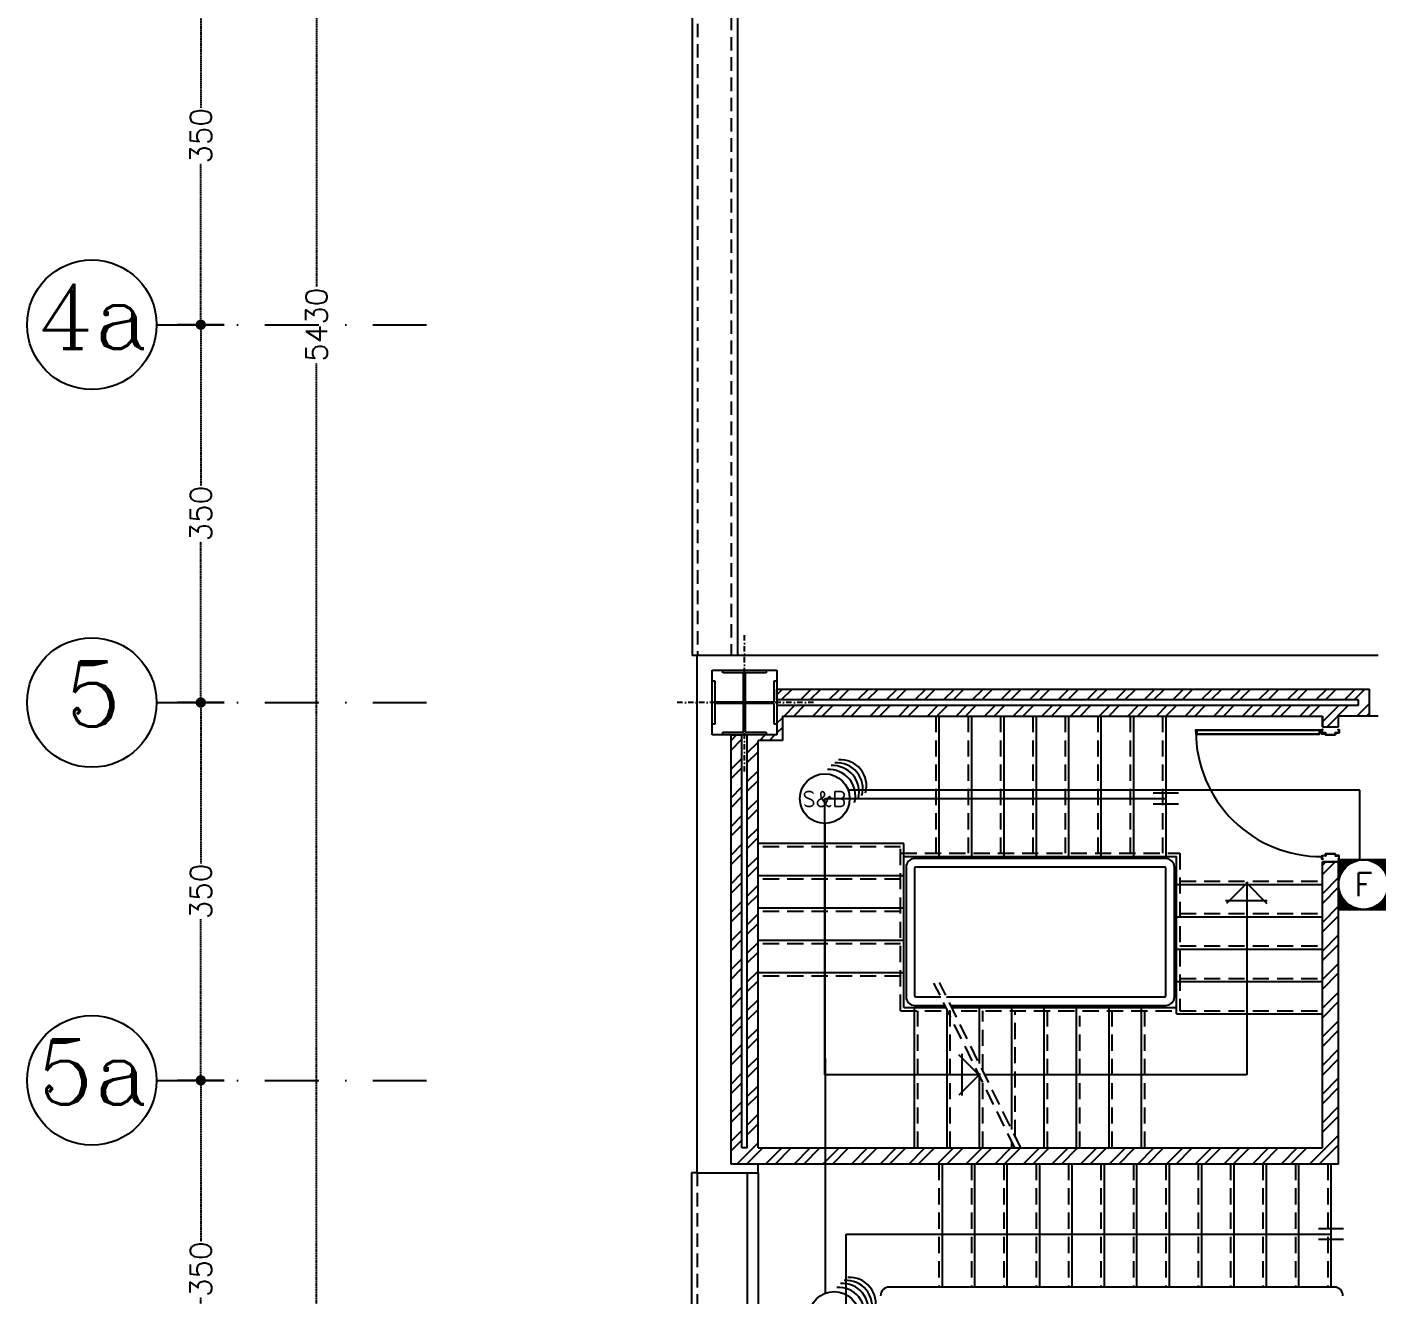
# Model space of a CAD drawing. Header units: inches. Extents: x 567429 to 582707, y 126347 to 133675.
# Drawn here: x 567429 to 568679, y 128491 to 129666 of the extents above; entities that cross this region are included whole.
import ezdxf
from ezdxf.enums import TextEntityAlignment as Align

# ---------------------------------------------------------------- set-up
doc = ezdxf.new("R2010")
doc.units = ezdxf.units.IN
doc.header["$MEASUREMENT"] = 0
doc.header["$PDMODE"] = 66
for name, pattern in [('DASHDOT2', [0.5, 0.25, -0.125, 0, -0.125]), ('DASHED2', [0.375, 0.25, -0.125]), ('HIDDEN', [0.375, 0.25, -0.125])]:
    doc.linetypes.add(name, pattern=pattern)
for name, color, linetype in [('1', 15, 'Continuous'), ('2', 1, 'Continuous'), ('axx', 8, 'DASHED2'), ('DIM', 15, 'Continuous'), ('Door', 1, 'Continuous'), ('FIRE', 3, 'Continuous'), ('FIRE WIRE', 4, 'Continuous'), ('hatch lika', 1, 'Continuous'), ('nama', 2, 'Continuous'), ('nardeh', 2, 'Continuous'), ('pelle', 1, 'Continuous'), ('SOTOON', 2, 'Continuous'), ('wall lika', 1, 'Continuous'), ('win', 1, 'Continuous')]:
    doc.layers.add(name, color=color, linetype=linetype)
doc.styles.add('ROMANS', font='romans.shx')
doc.styles.add('style1', font='romanc.shx', dxfattribs={"oblique": 5, "height": 25})
doc.dimstyles.new('DIM 1-100', dxfattribs={"dimtxt": 20, "dimasz": 1, "dimexe": 1, "dimexo": 0.08, "dimgap": 0.09, "dimtad": 0, "dimdec": 0, "dimzin": 0, "dimdsep": 46, "dimtxsty": 'ROMANS', "dimblk": 'KHAT', "dimcen": 0.09, "dimse1": 1, "dimse2": 1, "dimclrd": 15, "dimclre": 15, "dimclrt": 6, "dimadec": 0, "dimazin": 0, "dimtfac": 1, "dimtdec": 0, "dimtix": 1, "dimtmove": 2, "dimatfit": 3, "dimfxl": 1, "dimtolj": 1, "dimtzin": 0, "dimarcsym": 2})

# ---------------------------------------------------------------- blocks, each defined once
blk = doc.blocks.new('KHAT')
at = {"layer": 'DIM', "ltscale": 0.5}
blk.add_line((0, -21.5), (0, 21.5), dxfattribs=at)
at = {"layer": 'DIM', "ltscale": 0.5, "const_width": 4.75}
blk.add_lwpolyline([(-2.4, 0, 1), (2.4, 0, 1)], format="xyb", close=True, dxfattribs=at)
blk = doc.blocks.new('*D253')
at = {"color": 15, "lineweight": -2, "transparency": 16777216}
for p, q in [((-503.4, 2881.8), (-503.4, 2733.6)), ((-503.4, 2533.8), (-503.4, 2682))]:
    blk.add_line(p, q, dxfattribs=at)
at = {"layer": 'Defpoints', "color": 0, "transparency": 16777216}
for p in [(-503.4, 2882.8), (-503.4, 2882.8), (-503.4, 2532.8)]:
    blk.add_point(p, dxfattribs=at)
at = {"color": 15, "lineweight": -2, "transparency": 16777216}
for p, rotation in [((-503.4, 2882.8), 90), ((-503.4, 2532.8), 270)]:
    blk.add_blockref('KHAT', p, dxfattribs=dict(at, rotation=rotation))
at = {"color": 6, "transparency": 16777216, "insert": (-503.4, 2707.8), "char_height": 20, "attachment_point": 5, "rotation": 90, "style": 'ROMANS'}
blk.add_mtext('\\A1;350', dxfattribs=at)
blk = doc.blocks.new('*D254')
at = {"color": 15, "lineweight": -2, "transparency": 16777216}
for p, q in [((-503.4, 3231.8), (-503.4, 3083.6)), ((-503.4, 2883.8), (-503.4, 3032))]:
    blk.add_line(p, q, dxfattribs=at)
at = {"layer": 'Defpoints', "color": 0, "transparency": 16777216}
for p in [(-503.4, 3232.8), (-503.4, 3232.8), (-503.4, 2882.8)]:
    blk.add_point(p, dxfattribs=at)
at = {"color": 15, "lineweight": -2, "transparency": 16777216}
for p, rotation in [((-503.4, 3232.8), 90), ((-503.4, 2882.8), 270)]:
    blk.add_blockref('KHAT', p, dxfattribs=dict(at, rotation=rotation))
at = {"color": 6, "transparency": 16777216, "insert": (-503.4, 3057.8), "char_height": 20, "attachment_point": 5, "rotation": 90, "style": 'ROMANS'}
blk.add_mtext('\\A1;350', dxfattribs=at)
blk = doc.blocks.new('*D255')
at = {"color": 15, "lineweight": -2, "transparency": 16777216}
for p, q in [((-503.4, 3581.8), (-503.4, 3433.6)), ((-503.4, 3233.8), (-503.4, 3382))]:
    blk.add_line(p, q, dxfattribs=at)
at = {"layer": 'Defpoints', "color": 0, "transparency": 16777216}
for p in [(-503.4, 3582.8), (-503.4, 3582.8), (-503.4, 3232.8)]:
    blk.add_point(p, dxfattribs=at)
at = {"color": 15, "lineweight": -2, "transparency": 16777216}
for p, rotation in [((-503.4, 3582.8), 90), ((-503.4, 3232.8), 270)]:
    blk.add_blockref('KHAT', p, dxfattribs=dict(at, rotation=rotation))
at = {"color": 6, "transparency": 16777216, "insert": (-503.4, 3407.8), "char_height": 20, "attachment_point": 5, "rotation": 90, "style": 'ROMANS'}
blk.add_mtext('\\A1;350', dxfattribs=at)
blk = doc.blocks.new('*D256')
at = {"color": 15, "lineweight": -2, "transparency": 16777216}
for p, q in [((-503.4, 3931.8), (-503.4, 3783.6)), ((-503.4, 3583.8), (-503.4, 3732))]:
    blk.add_line(p, q, dxfattribs=at)
at = {"layer": 'Defpoints', "color": 0, "transparency": 16777216}
for p in [(-503.4, 3932.8), (-503.4, 3932.8), (-503.4, 3582.8)]:
    blk.add_point(p, dxfattribs=at)
at = {"color": 15, "lineweight": -2, "transparency": 16777216}
for p, rotation in [((-503.4, 3932.8), 90), ((-503.4, 3582.8), 270)]:
    blk.add_blockref('KHAT', p, dxfattribs=dict(at, rotation=rotation))
at = {"color": 6, "transparency": 16777216, "insert": (-503.4, 3757.8), "char_height": 20, "attachment_point": 5, "rotation": 90, "style": 'ROMANS'}
blk.add_mtext('\\A1;350', dxfattribs=at)
blk = doc.blocks.new('*D262')
at = {"color": 15, "lineweight": -2, "transparency": 16777216}
for p, q in [((-396.3, 6296.8), (-396.3, 3618.1)), ((-396.3, 868.8), (-396.3, 3547.4))]:
    blk.add_line(p, q, dxfattribs=at)
at = {"layer": 'Defpoints', "color": 0, "transparency": 16777216}
for p in [(-396.3, 6297.8), (-327.4, 6297.8), (-327.4, 867.8)]:
    blk.add_point(p, dxfattribs=at)
at = {"color": 15, "lineweight": -2, "transparency": 16777216}
for p, rotation in [((-396.3, 6297.8), 90), ((-396.3, 867.8), 270)]:
    blk.add_blockref('KHAT', p, dxfattribs=dict(at, rotation=rotation))
at = {"color": 6, "transparency": 16777216, "insert": (-396.3, 3582.8), "char_height": 20, "attachment_point": 5, "rotation": 90, "style": 'ROMANS'}
blk.add_mtext('\\A1;5430', dxfattribs=at)
blk = doc.blocks.new('d-125-sofal')
at = {"layer": 'Door', "ltscale": 8}
for p, q in [((-6.8, 10.4), (-6.8, 123.4)), ((-3.1, 124.6), (-3.1, 9.2))]:
    blk.add_line(p, q, dxfattribs=at)
at = {"layer": 'Door'}
for p, q in [((-125, 6), (-125, -6)), ((-6.5, 8.7), (-6.5, 4.5)), ((-6.5, 8.7), (-4.5, 8.7)), ((-6, 8.4), (-6, 4.5)), ((-6, 8.4), (-4.5, 8.4)), ((-4.8, 8.5), (-3.4, 8.5)), ((-4.1, 7.8), (-4.1, 9.2)), ((0, 6), (0, -6))]:
    blk.add_line(p, q, dxfattribs=at)
at = {"layer": 'Door', "ltscale": 8}
blk.add_lwpolyline([(-4.3, 123.4), (-4.3, 124.6), (-2.7, 124.6), (-2.7, 9.2), (-4.3, 9.2), (-4.3, 10.4), (-7.2, 10.4), (-7.2, 123.4)], close=True, dxfattribs=at)
at = {"layer": 'Door'}
for points in [[(-117.7, 0), (-117.7, 4.2, 0.414214), (-117.8, 4.3), (-119.2, 4.3, -0.414214), (-119.5, 4.6), (-119.5, 7.7, 0.414214), (-119.6, 7.8), (-122.2, 7.8, 0.414214), (-122.3, 7.7), (-122.3, 7.1), (-122.5, 7.1), (-122.5, 7.7, -0.414214), (-122.2, 8), (-119.6, 8, -0.414214), (-119.3, 7.7), (-119.3, 4.6, 0.414214), (-119.2, 4.5), (-117.8, 4.5, -0.414214), (-117.5, 4.2), (-117.5, 0)], [(-117.7, 0), (-117.7, -4.2, -0.414214), (-117.8, -4.3), (-119.2, -4.3, 0.414214), (-119.5, -4.6), (-119.5, -7.7, -0.414214), (-119.6, -7.8), (-122.2, -7.8, -0.414214), (-122.3, -7.7), (-122.3, -7.1), (-122.5, -7.1), (-122.5, -7.7, 0.414214), (-122.2, -8), (-119.6, -8, 0.414214), (-119.3, -7.7), (-119.3, -4.6, -0.414214), (-119.2, -4.5), (-117.8, -4.5, 0.414214), (-117.5, -4.2), (-117.5, 0)], [(-7.3, 0), (-7.3, 4.2, -0.414214), (-7.2, 4.3), (-5.8, 4.3, 0.414214), (-5.5, 4.6), (-5.5, 7.7, -0.414214), (-5.4, 7.8), (-2.8, 7.8, -0.414214), (-2.7, 7.7), (-2.7, 7.1), (-2.5, 7.1), (-2.5, 7.7, 0.414214), (-2.8, 8), (-5.4, 8, 0.414214), (-5.7, 7.7), (-5.7, 4.6, -0.414214), (-5.8, 4.5), (-7.2, 4.5, 0.414214), (-7.5, 4.2), (-7.5, 0)], [(-7.3, 0), (-7.3, -4.2, 0.414214), (-7.2, -4.3), (-5.8, -4.3, -0.414214), (-5.5, -4.6), (-5.5, -7.7, 0.414214), (-5.4, -7.8), (-2.8, -7.8, 0.414214), (-2.7, -7.7), (-2.7, -7.1), (-2.5, -7.1), (-2.5, -7.7, -0.414214), (-2.8, -8), (-5.4, -8, -0.414214), (-5.7, -7.7), (-5.7, -4.6, 0.414214), (-5.8, -4.5), (-7.2, -4.5, -0.414214), (-7.5, -4.2), (-7.5, 0)]]:
    blk.add_lwpolyline(points, format="xyb", dxfattribs=at)
for radius in [0.4, 0.281]:
    blk.add_circle((-4.1, 8.5), radius, dxfattribs=at)
at = {"layer": 'Door', "linetype": 'Continuous', "ltscale": 100}
blk.add_arc((-4.1, 8.5), 116.1, 90.1071, 180.2553, dxfattribs=at)
blk = doc.blocks.new('F')
at = {"layer": 'FIRE', "color": 1}
for p, q in [((-23, 22.2), (-22.2, 23)), ((-23, 20.9), (-20.9, 23)), ((-23, 19.5), (-19.5, 23)), ((-23, 18.1), (-18.1, 23)), ((-23, 16.8), (-16.8, 23)), ((-23, 15.4), (-15.4, 23)), ((-23, 14.1), (-14.1, 23)), ((-23, 12.7), (-12.7, 23)), ((-23, 11.4), (-11.4, 23)), ((-23, 10), (-10, 23)), ((-12, 19.6), (-8.6, 23)), ((-9.2, 21.1), (-7.3, 23)), ((-7, 21.9), (-5.9, 23)), ((-5.2, 22.5), (-4.6, 23)), ((-3.5, 22.8), (-3.2, 23)), ((-1.9, 23), (-1.9, 23)), ((-0.5, 23), (-0.5, 23)), ((0.8, 23), (0.9, 23)), ((2.1, 22.9), (2.2, 23)), ((3.3, 22.8), (3.6, 23)), ((4.5, 22.6), (4.9, 23)), ((5.6, 22.3), (6.3, 23)), ((6.7, 22.1), (7.6, 23)), ((7.7, 21.7), (9, 23)), ((8.7, 21.3), (10.4, 23)), ((9.6, 20.9), (11.7, 23)), ((10.5, 20.5), (13.1, 23)), ((11.4, 20), (14.4, 23)), ((12.3, 19.5), (15.8, 23)), ((13.1, 19), (17.1, 23)), ((13.9, 18.4), (18.5, 23)), ((14.6, 17.8), (19.9, 23)), ((15.4, 17.2), (21.2, 23)), ((16.1, 16.5), (22.6, 23)), ((16.7, 15.8), (23, 22.1)), ((17.4, 15.1), (23, 20.8)), ((18, 14.4), (23, 19.4)), ((18.6, 13.6), (23, 18.1)), ((19.1, 12.8), (23, 16.7)), ((19.7, 12), (23, 15.3)), ((20.2, 11.1), (23, 14)), ((20.6, 10.2), (23, 12.6)), ((-23, 8.6), (-19.6, 12)), ((-23, 7.3), (-21.1, 9.2)), ((-23, 5.9), (-21.9, 7)), ((-23, 4.6), (-22.5, 5.2)), ((-23, 3.2), (-22.8, 3.5)), ((-23, 1.9), (-23, 1.9)), ((-23, 0.5), (-23, 0.5)), ((21.1, 9.3), (23, 11.3)), ((21.5, 8.4), (23, 9.9)), ((21.8, 7.4), (23, 8.6)), ((22.2, 6.3), (23, 7.2)), ((22.4, 5.2), (23, 5.8)), ((22.7, 4.1), (23, 4.5)), ((22.8, 2.9), (23, 3.1)), ((23, 1.7), (23, 1.8)), ((-23, -0.9), (-23, -0.8)), ((-23, -2.2), (-22.9, -2.1)), ((-23, -3.6), (-22.8, -3.3)), ((-23, -4.9), (-22.6, -4.5)), ((-23, -6.3), (-22.3, -5.6)), ((-23, -7.6), (-22.1, -6.7)), ((-23, -9), (-21.7, -7.7)), ((-23, -10.4), (-21.3, -8.7)), ((-23, -11.7), (-20.9, -9.6)), ((-23, -13.1), (-20.5, -10.5)), ((-23, -14.4), (-20, -11.4)), ((-23, -15.8), (-19.5, -12.3)), ((10.4, -23), (23, -10.4)), ((11.8, -23), (23, -11.8)), ((18.8, -13.3), (23, -9.1)), ((20.7, -10), (23, -7.7)), ((21.7, -7.7), (23, -6.4)), ((22.3, -5.7), (23, -5)), ((22.7, -4), (23, -3.7)), ((22.9, -2.4), (23, -2.3)), ((23, -1), (23, -0.9)), ((-23, -17.1), (-19, -13.1)), ((-23, -18.5), (-18.4, -13.9)), ((-23, -19.9), (-17.8, -14.6)), ((-23, -21.2), (-17.2, -15.4)), ((-23, -22.6), (-16.5, -16.1)), ((-22.1, -23), (-15.8, -16.7)), ((-20.8, -23), (-15.1, -17.4)), ((-19.4, -23), (-14.4, -18)), ((-18.1, -23), (-13.6, -18.6)), ((-16.7, -23), (-12.8, -19.1)), ((-15.3, -23), (-12, -19.7)), ((-14, -23), (-11.1, -20.2)), ((-12.6, -23), (-10.2, -20.6)), ((-11.3, -23), (-9.3, -21.1)), ((-9.9, -23), (-8.4, -21.5)), ((-8.6, -23), (-7.4, -21.8)), ((-7.2, -23), (-6.3, -22.2)), ((-5.8, -23), (-5.2, -22.4)), ((-4.5, -23), (-4.1, -22.7)), ((-3.1, -23), (-2.9, -22.8)), ((-1.8, -23), (-1.7, -23)), ((0.9, -23), (1, -23)), ((2.3, -23), (2.4, -22.9)), ((3.7, -23), (4, -22.7)), ((5, -23), (5.7, -22.3)), ((6.4, -23), (7.7, -21.7)), ((7.7, -23), (10, -20.7)), ((9.1, -23), (13.3, -18.8)), ((13.2, -23), (23, -13.2)), ((14.5, -23), (23, -14.5)), ((15.9, -23), (23, -15.9)), ((17.2, -23), (23, -17.2)), ((18.6, -23), (23, -18.6)), ((19.9, -23), (23, -19.9)), ((21.3, -23), (23, -21.3)), ((22.7, -23), (23, -22.7))]:
    blk.add_line(p, q, dxfattribs=at)
at = {"layer": 'FIRE'}
for p, q in [((-23, 23), (-23, -23)), ((23, 23), (-23, 23)), ((23, -23), (23, 23)), ((-23, -23), (23, -23))]:
    blk.add_line(p, q, dxfattribs=at)
at = {"layer": 'FIRE', "color": 1}
blk.add_ellipse((0, 0), major_axis=(0, 23), ratio=1, start_param=4.712356312466597, end_param=10.99554161964618, dxfattribs=at)
at = {"layer": 'FIRE', "color": 1, "style": 'ROMANS'}
blk.add_text('F', height=21.5, dxfattribs=at).set_placement((0, 0), align=Align.MIDDLE)
blk = doc.blocks.new('AGIR')
at = {"layer": 'FIRE'}
blk.add_circle((0, 0), 23, dxfattribs=at)
at = {"layer": 'FIRE', "color": 4}
for centre in [(4.1, 2.7), (7.5, 6.4), (11, 9.1), (14.4, 11.8)]:
    blk.add_arc(centre, 24.2, 344.9446, 94.0093, dxfattribs=at)
at = {"layer": 'FIRE', "color": 2, "style": 'ROMANS'}
blk.add_text('S&B', height=14, dxfattribs=at).set_placement((-0.5, -0.4), align=Align.MIDDLE)
blk = doc.blocks.new('Axes')
at = {"layer": 'axx', "linetype": 'DASHDOT2', "ltscale": 200}
for p, q in [((-544.3, 3582.8), (-294.3, 3582.8)), ((-544.3, 3232.8), (-294.3, 3232.8)), ((-544.3, 2882.8), (-294.3, 2882.8))]:
    blk.add_line(p, q, dxfattribs=at)
at = {"layer": 'axx', "color": 3, "linetype": 'Continuous'}
for centre in [(-604.3, 3582.8), (-604.3, 3232.8), (-604.3, 2882.8)]:
    blk.add_circle(centre, 60, dxfattribs=at)
at = {"layer": 'axx', "color": 6, "style": 'style1'}
for s, p in [('4a', (-602.5, 3560.6)), ('5', (-602.5, 3210.6)), ('5a', (-602.5, 2860.6))]:
    blk.add_text(s, height=60, dxfattribs=at).set_placement(p, align=Align.CENTER)
for base, p1, p2, picture, middle in [((-396.3, 6297.8), (-327.4, 867.8), (-327.4, 6297.8), '*D262', (-396.3, 3582.8)), ((-503.4, 3932.8), (-503.4, 3582.8), (-503.4, 3932.8), '*D256', (-503.4, 3757.8)), ((-503.4, 3582.8), (-503.4, 3232.8), (-503.4, 3582.8), '*D255', (-503.4, 3407.8)), ((-503.4, 3232.8), (-503.4, 2882.8), (-503.4, 3232.8), '*D254', (-503.4, 3057.8)), ((-503.4, 2882.8), (-503.4, 2532.8), (-503.4, 2882.8), '*D253', (-503.4, 2707.8))]:
    dim = blk.add_linear_dim(base=base, p1=p1, p2=p2, angle=90, dimstyle='DIM 1-100')
    dim.commit()
    dim.dimension.update_dxf_attribs({"geometry": picture, "text_midpoint": middle})

msp = doc.modelspace()

# ---------------------------------------------------------------- linework, layer by layer
at = {"layer": '1', "color": 15, "linetype": 'DASHED2', "ltscale": 60}
for p, q in [((568270, 129027.8), (568270, 128900.8)), ((568300, 129027.8), (568300, 128900.8)), ((568330, 129027.8), (568330, 128900.8)), ((568360, 129027.8), (568360, 128900.8)), ((568390, 129027.8), (568390, 128900.8)), ((568420, 129027.8), (568420, 128900.8)), ((568450, 129027.8), (568450, 128900.8)), ((568480, 129027.8), (568480, 128900.8)), ((568237.5, 128906.8), (568105.5, 128906.8, 0)), ((568237.5, 128754.8), (568237.5, 128906.8)), ((568237.5, 128900.8), (568496, 128900.8)), ((568496, 128900.8), (568496, 128754.8)), ((568237.5, 128876.8, 0), (568105.5, 128876.8, 0)), ((568496, 128874.8), (568628, 128874.8)), ((568237.5, 128846.8, 0), (568105.5, 128846.8, 0)), ((568496, 128844.8), (568628, 128844.8)), ((568237.5, 128816.8, 0), (568105.5, 128816.8, 0)), ((568496, 128814.8), (568628, 128814.8)), ((568237.5, 128786.8, 0), (568105.5, 128786.8, 0)), ((568496, 128784.8), (568628, 128784.8)), ((568237.5, 128754.8), (568283.5, 128754.8)), ((568253.5, 128627.8), (568253.5, 128754.8)), ((568283.5, 128627.8), (568283.5, 128754.8)), ((568293.5, 128754.8), (568496, 128754.8)), ((568313.5, 128699.7), (568313.5, 128754.8)), ((568343.5, 128638.6), (568343.5, 128754.8)), ((568373.5, 128627.8), (568373.5, 128754.8)), ((568433.5, 128627.8), (568433.5, 128754.8)), ((568463.5, 128627.8), (568463.5, 128754.8)), ((568496, 128754.8), (568628, 128754.8)), ((568403.5, 128627.8), (568403.5, 128750.1)), ((568313.5, 128627.8), (568313.5, 128688.7)), ((568273, 128612.8), (568273, 128498.8)), ((568303, 128612.8), (568303, 128498.8)), ((568333, 128612.8), (568333, 128498.8)), ((568363, 128612.8), (568363, 128498.8)), ((568393, 128612.8), (568393, 128498.8)), ((568423, 128612.8), (568423, 128498.8)), ((568453, 128612.8), (568453, 128498.8)), ((568483, 128612.8), (568483, 128498.8)), ((568513, 128612.8), (568513, 128498.8)), ((568543, 128612.8), (568543, 128498.8)), ((568573, 128612.8), (568573, 128498.8)), ((568603, 128612.8), (568603, 128498.8)), ((568633, 128612.8), (568633, 128498.8))]:
    msp.add_line(p, q, dxfattribs=at)
at = {"layer": '2', "color": 15}
for p, q in [((568044.5, 131192.8), (568044.5, 129083.8)), ((568086.5, 131151.8), (568086.5, 129083.8)), ((568049, 129083.8), (568044.5, 129083.8)), ((568273, 129027.8), (568273, 128897.8)), ((568303, 129027.8), (568303, 128897.8)), ((568333, 129027.8), (568333, 128897.8)), ((568363, 129027.8), (568363, 128897.8)), ((568393, 129027.8), (568393, 128897.8)), ((568423, 129027.8), (568423, 128897.8)), ((568453, 129027.8), (568453, 128897.8)), ((568483, 129027.8), (568483, 128897.8)), ((568167.3, 128695.3), (568167.3, 128951.3)), ((568167.3, 128951.3), (568483, 128951.3)), ((568494.7, 128956.3), (568471.3, 128956.3)), ((568494.7, 128956.3), (568471.3, 128956.3)), ((568494.7, 128946.3), (568471.3, 128946.3)), ((568240.5, 128909.8, 0), (568105.5, 128909.8, 0)), ((568240.5, 128879.8, 0), (568105.5, 128879.8, 0)), ((568493, 128871.8), (568628, 128871.8)), ((568559, 128873.8), (568539.3, 128854.1)), ((568557, 128873.8), (568576.7, 128854.1)), ((568558, 128872.8), (568558, 128695.3)), ((568538.3, 128856.9), (568577, 128856.9)), ((568240.5, 128849.8, 0), (568105.5, 128849.8, 0)), ((568493, 128841.8), (568628, 128841.8)), ((568240.5, 128819.8, 0), (568105.5, 128819.8, 0)), ((568493, 128811.8), (568628, 128811.8)), ((568240.5, 128789.8, 0), (568105.5, 128789.8, 0)), ((568493, 128781.8), (568628, 128781.8)), ((568250.5, 128627.8), (568250.5, 128757.8)), ((568280.5, 128627.8), (568280.5, 128756.2)), ((568310.5, 128705.8), (568310.5, 128757.8)), ((568340.5, 128644.7), (568340.5, 128757.8)), ((568370.5, 128627.8), (568370.5, 128757.8)), ((568400.5, 128627.8), (568400.5, 128757.8)), ((568430.5, 128627.8), (568430.5, 128757.8)), ((568460.5, 128627.8), (568460.5, 128757.8)), ((568493, 128751.8), (568628, 128751.8)), ((568311.3, 128694.3), (568291.5, 128714)), ((568294.3, 128714.9), (568294.3, 128676.3)), ((568310.3, 128695.3), (568167.3, 128695.3)), ((568311.3, 128696.3), (568291.5, 128676.6)), ((568310.5, 128627.8), (568310.5, 128694.8)), ((568558, 128695.3), (568315.7, 128695.3)), ((568340.5, 128627.8), (568340.5, 128633.7)), ((568647.7, 128552.8), (568624.3, 128552.8)), ((568187, 128413.8), (568187, 128547.8)), ((568187, 128547.8), (568636, 128547.8)), ((568647.7, 128542.8), (568624.3, 128542.8))]:
    msp.add_line(p, q, dxfattribs=at)
at = {"layer": '2', "color": 15, "ltscale": 2}
msp.add_line((568240.5, 128757.8), (568240.5, 128909.8), dxfattribs=at)
at = {"layer": '2', "color": 15, "ltscale": 100}
for p, q in [((568240.5, 128897.8), (568493, 128897.8)), ((568493, 128751.8), (568493, 128897.8)), ((568240.5, 128757.8), (568279.7, 128757.8)), ((568285, 128757.8), (568493, 128757.8)), ((568276, 128612.8), (568276, 128498.8)), ((568306, 128612.8), (568306, 128498.8)), ((568336, 128612.8), (568336, 128498.8)), ((568366, 128612.8), (568366, 128498.8)), ((568396, 128612.8), (568396, 128498.8)), ((568426, 128612.8), (568426, 128498.8)), ((568456, 128612.8), (568456, 128498.8)), ((568486, 128612.8), (568486, 128498.8)), ((568516, 128612.8), (568516, 128498.8)), ((568546, 128612.8), (568546, 128498.8)), ((568576, 128612.8), (568576, 128498.8)), ((568606, 128612.8), (568606, 128498.8)), ((568636, 128498.8), (568636, 128612.8))]:
    msp.add_line(p, q, dxfattribs=at)
at = {"layer": 'axx', "color": 15}
for p, q in [((567696.7, 132104.3), (567696.7, 129425.6)), ((567589.6, 129739.3), (567589.6, 129591.1)), ((567589.6, 129391.3), (567589.6, 129539.5)), ((567589.6, 129389.3), (567589.6, 129241.1)), ((567696.7, 126676.3), (567696.7, 129355)), ((567589.6, 129041.3), (567589.6, 129189.5)), ((567589.6, 129039.3), (567589.6, 128891.1)), ((567589.6, 128691.3), (567589.6, 128839.5)), ((567589.6, 128689.3), (567589.6, 128541.1))]:
    msp.add_line(p, q, dxfattribs=at)
at = {"layer": 'axx', "color": 15, "linetype": 'DASHDOT2', "ltscale": 200}
for p, q in [((567548.7, 129390.3), (567798.7, 129390.3)), ((567548.7, 129040.3), (567798.7, 129040.3)), ((567548.7, 128690.3), (567798.7, 128690.3))]:
    msp.add_line(p, q, dxfattribs=at)
at = {"layer": 'axx', "color": 15, "linetype": 'Continuous'}
for centre in [(567488.7, 129390.3), (567488.7, 129040.3), (567488.7, 128690.3)]:
    msp.add_circle(centre, 60, dxfattribs=at)
at = {"layer": 'Door', "color": 15, "ltscale": 8}
for p, q in [((568510.9, 129013.5), (568510.9, 129015.1)), ((568510.9, 129015.1), (568626.3, 129015.1)), ((568510.9, 129014.7), (568626.3, 129014.7)), ((568512.1, 129013.5), (568510.9, 129013.5)), ((568512.1, 129010.6), (568512.1, 129013.5)), ((568626.3, 129013.5), (568625.1, 129013.5)), ((568625.1, 129013.5), (568625.1, 129010.6)), ((568626.3, 129015.1), (568626.3, 129013.5)), ((568625.1, 129011), (568512.1, 129011)), ((568625.1, 129010.6), (568512.1, 129010.6))]:
    msp.add_line(p, q, dxfattribs=at)
at = {"layer": 'Door', "color": 15}
for p, q in [((568627.7, 129013.7), (568626.2, 129013.7)), ((568626.8, 129011.3), (568626.8, 129013.3)), ((568627, 129013), (568627, 129014.4)), ((568627.1, 129011.8), (568627.1, 129013.3)), ((568627.5, 129015), (568627.5, 129012.3)), ((568628.3, 129015.3), (568627.7, 129015.3)), ((568627.7, 129015.1), (568628.3, 129015.1)), ((568627.7, 129012.3), (568627.7, 129015)), ((568628.3, 129015.1), (568628.3, 129015.3)), ((568629.5, 129017.8), (568641.5, 129017.8)), ((568642.6, 129015.1), (568642.6, 129015.3)), ((568642.6, 129015.3), (568643.2, 129015.3)), ((568643.2, 129015.1), (568642.6, 129015.1)), ((568643.3, 129012.3), (568643.3, 129015)), ((568643.5, 129015), (568643.5, 129012.3)), ((568626.8, 129011.3), (568631, 129011.3)), ((568627.1, 129011.8), (568631, 129011.8)), ((568630.9, 129012.3), (568627.7, 129012.3)), ((568627.7, 129012.1), (568630.9, 129012.1)), ((568631, 129012), (568631, 129010.5)), ((568631.2, 129010.5), (568631.2, 129012)), ((568635.5, 129010.5), (568631.2, 129010.5)), ((568631.2, 129010.3), (568635.5, 129010.3)), ((568635.5, 129010.5), (568639.7, 129010.5)), ((568639.7, 129010.3), (568635.5, 129010.3)), ((568639.8, 129010.5), (568639.8, 129012)), ((568640, 129012), (568640, 129010.5)), ((568640.1, 129012.3), (568643.2, 129012.3)), ((568643.2, 129012.1), (568640.1, 129012.1)), ((568631.2, 128900.3), (568635.5, 128900.3)), ((568639.7, 128900.3), (568635.5, 128900.3)), ((568627.5, 128895.5), (568627.5, 128898.2)), ((568627.7, 128898.5), (568630.9, 128898.5)), ((568630.9, 128898.3), (568627.7, 128898.3)), ((568627.7, 128898.2), (568627.7, 128895.5)), ((568627.7, 128895.5), (568628.3, 128895.5)), ((568628.3, 128895.3), (568627.7, 128895.3)), ((568628.3, 128895.5), (568628.3, 128895.3)), ((568629.5, 128892.8), (568641.5, 128892.8)), ((568631, 128898.6), (568631, 128900)), ((568635.5, 128900.1), (568631.2, 128900.1)), ((568631.2, 128900), (568631.2, 128898.6)), ((568635.5, 128900.1), (568639.7, 128900.1)), ((568639.8, 128900), (568639.8, 128898.6)), ((568640, 128898.6), (568640, 128900)), ((568643.2, 128898.5), (568640.1, 128898.5)), ((568640.1, 128898.3), (568643.2, 128898.3)), ((568643.2, 128895.5), (568642.6, 128895.5)), ((568642.6, 128895.5), (568642.6, 128895.3)), ((568642.6, 128895.3), (568643.2, 128895.3)), ((568643.3, 128898.2), (568643.3, 128895.5)), ((568643.5, 128895.5), (568643.5, 128898.2))]:
    msp.add_line(p, q, dxfattribs=at)
for radius in [0.4, 0.281]:
    msp.add_circle((568627, 129013.7), radius, dxfattribs=at)
at = {"layer": 'Door', "color": 15, "linetype": 'Continuous', "ltscale": 100}
msp.add_arc((568627, 129013.7), 116.1, 180.1071, 270.2553, dxfattribs=at)
at = {"layer": 'Door', "color": 15}
for centre, radius, start, end in [((568627.7, 129015), 0.257, 90, 180), ((568627.7, 129015), 0.0855, 90, 180), ((568643.2, 129015), 0.257, 0, 90), ((568643.2, 129015), 0.0855, 0, 90), ((568627.7, 129012.3), 0.256, 180, 270), ((568627.7, 129012.3), 0.0855, 180, 270), ((568630.9, 129012), 0.256, 360, 90), ((568630.9, 129012), 0.0855, 360, 90), ((568631.2, 129010.5), 0.256, 180, 270), ((568631.2, 129010.5), 0.0855, 180, 270), ((568639.7, 129010.5), 0.0855, 270, 360), ((568639.7, 129010.5), 0.256, 270, 0), ((568640.1, 129012), 0.256, 90, 180), ((568640.1, 129012), 0.0855, 90, 180), ((568643.2, 129012.3), 0.0855, 270, 360), ((568643.2, 129012.3), 0.256, 270, 360), ((568631.2, 128900), 0.256, 90, 180), ((568639.7, 128900), 0.256, 0, 90), ((568627.7, 128898.2), 0.256, 90, 180), ((568627.7, 128895.5), 0.257, 180, 270), ((568627.7, 128898.2), 0.0855, 90, 180), ((568627.7, 128895.5), 0.0855, 180, 270), ((568630.9, 128898.6), 0.256, 270, 0), ((568630.9, 128898.6), 0.0855, 270, 0), ((568631.2, 128900), 0.0855, 90, 180), ((568639.7, 128900), 0.0855, 0, 90), ((568640.1, 128898.6), 0.256, 180, 270), ((568640.1, 128898.6), 0.0855, 180, 270), ((568643.2, 128898.2), 0.256, 0, 90), ((568643.2, 128898.2), 0.0855, 0, 90), ((568643.2, 128895.5), 0.0855, 270, 360), ((568643.2, 128895.5), 0.257, 270, 0)]:
    msp.add_arc(centre, radius, start, end, dxfattribs=at)
at = {"layer": 'FIRE WIRE'}
for p, q in [((568662.8, 128959.2), (568189.8, 128959.2)), ((568662.8, 128894.7), (568662.8, 128959.2)), ((568167.3, 128928.3), (568167.8, 128493.1))]:
    msp.add_line(p, q, dxfattribs=at)
at = {"layer": 'hatch lika', "color": 15}
for p, q in [((568123, 129047.6), (568128.2, 129052.8)), ((568127, 129042.8), (568137, 129052.8)), ((568144.7, 129042.8), (568154.7, 129052.8)), ((568153.5, 129042.8), (568163.5, 129052.8)), ((568171.2, 129042.8), (568181.2, 129052.8)), ((568180, 129042.8), (568190, 129052.8)), ((568197.7, 129042.8), (568207.7, 129052.8)), ((568206.6, 129042.8), (568216.6, 129052.8)), ((568224.2, 129042.8), (568234.2, 129052.8)), ((568233.1, 129042.8), (568243.1, 129052.8)), ((568250.8, 129042.8), (568260.8, 129052.8)), ((568259.6, 129042.8), (568269.6, 129052.8)), ((568277.3, 129042.8), (568287.3, 129052.8)), ((568286.1, 129042.8), (568296.1, 129052.8)), ((568303.8, 129042.8), (568313.8, 129052.8)), ((568312.6, 129042.8), (568322.6, 129052.8)), ((568330.3, 129042.8), (568340.3, 129052.8)), ((568339.1, 129042.8), (568349.1, 129052.8)), ((568356.8, 129042.8), (568366.8, 129052.8)), ((568365.7, 129042.8), (568375.7, 129052.8)), ((568383.3, 129042.8), (568393.3, 129052.8)), ((568392.2, 129042.8), (568402.2, 129052.8)), ((568409.9, 129042.8), (568419.9, 129052.8)), ((568418.7, 129042.8), (568428.7, 129052.8)), ((568436.4, 129042.8), (568446.4, 129052.8)), ((568445.2, 129042.8), (568455.2, 129052.8)), ((568462.9, 129042.8), (568472.9, 129052.8)), ((568471.7, 129042.8), (568481.7, 129052.8)), ((568489.4, 129042.8), (568499.4, 129052.8)), ((568498.2, 129042.8), (568508.2, 129052.8)), ((568515.9, 129042.8), (568525.9, 129052.8)), ((568524.8, 129042.8), (568534.8, 129052.8)), ((568542.4, 129042.8), (568552.4, 129052.8)), ((568551.3, 129042.8), (568561.3, 129052.8)), ((568568.9, 129042.8), (568578.9, 129052.8)), ((568577.8, 129042.8), (568587.8, 129052.8)), ((568595.5, 129042.8), (568605.5, 129052.8)), ((568604.3, 129042.8), (568614.3, 129052.8)), ((568622, 129042.8), (568632, 129052.8)), ((568630.8, 129042.8), (568640.8, 129052.8)), ((568648.5, 129042.8), (568658.5, 129052.8)), ((568657.3, 129042.8), (568667.3, 129052.8)), ((568129.7, 129027.8), (568139.7, 129037.8)), ((568138.5, 129027.8), (568148.5, 129037.8)), ((568156.2, 129027.8), (568166.2, 129037.8)), ((568165, 129027.8), (568175, 129037.8)), ((568182.7, 129027.8), (568192.7, 129037.8)), ((568191.6, 129027.8), (568201.6, 129037.8)), ((568209.2, 129027.8), (568219.2, 129037.8)), ((568218.1, 129027.8), (568228.1, 129037.8)), ((568235.8, 129027.8), (568245.8, 129037.8)), ((568244.6, 129027.8), (568254.6, 129037.8)), ((568262.3, 129027.8), (568272.3, 129037.8)), ((568271.1, 129027.8), (568281.1, 129037.8)), ((568288.8, 129027.8), (568298.8, 129037.8)), ((568297.6, 129027.8), (568307.6, 129037.8)), ((568315.3, 129027.8), (568325.3, 129037.8)), ((568324.1, 129027.8), (568334.1, 129037.8)), ((568341.8, 129027.8), (568351.8, 129037.8)), ((568350.7, 129027.8), (568360.7, 129037.8)), ((568368.3, 129027.8), (568378.3, 129037.8)), ((568377.2, 129027.8), (568387.2, 129037.8)), ((568394.9, 129027.8), (568404.9, 129037.8)), ((568403.7, 129027.8), (568413.7, 129037.8)), ((568421.4, 129027.8), (568431.4, 129037.8)), ((568430.2, 129027.8), (568440.2, 129037.8)), ((568447.9, 129027.8), (568457.9, 129037.8)), ((568456.7, 129027.8), (568466.7, 129037.8)), ((568474.4, 129027.8), (568484.4, 129037.8)), ((568483.2, 129027.8), (568493.2, 129037.8)), ((568500.9, 129027.8), (568510.9, 129037.8)), ((568509.8, 129027.8), (568519.8, 129037.8)), ((568527.4, 129027.8), (568537.4, 129037.8)), ((568536.3, 129027.8), (568546.3, 129037.8)), ((568553.9, 129027.8), (568563.9, 129037.8)), ((568562.8, 129027.8), (568572.8, 129037.8)), ((568580.5, 129027.8), (568590.5, 129037.8)), ((568589.3, 129027.8), (568599.3, 129037.8)), ((568607, 129027.8), (568617, 129037.8)), ((568615.8, 129027.8), (568625.8, 129037.8)), ((568628, 129022.3), (568643.5, 129037.8)), ((568632.3, 129017.8), (568652.3, 129037.8)), ((568660, 129027.8), (568671.5, 129039.3)), ((568123, 129021.1), (568128, 129026.1)), ((568668.9, 129027.8), (568671.5, 129030.4)), ((568123, 129012.3), (568128, 129017.3)), ((568080.5, 129005.1), (568085.7, 129010.3)), ((568080.5, 128996.3), (568090.5, 129006.3)), ((568095.5, 128993.6), (568105.5, 129003.6)), ((568107.2, 129005.3), (568112.2, 129010.3)), ((568116, 129005.3), (568121, 129010.3)), ((568080.5, 128978.6), (568090.5, 128988.6)), ((568095.5, 128984.8), (568105.5, 128994.8)), ((568080.5, 128969.8), (568090.5, 128979.8)), ((568095.5, 128967.1), (568105.5, 128977.1)), ((568095.5, 128958.2), (568105.5, 128968.2)), ((568080.5, 128952.1), (568090.5, 128962.1)), ((568080.5, 128943.2), (568090.5, 128953.2)), ((568095.5, 128940.6), (568105.5, 128950.6)), ((568095.5, 128931.7), (568105.5, 128941.7)), ((568080.5, 128925.6), (568090.5, 128935.6)), ((568080.5, 128916.7), (568090.5, 128926.7)), ((568095.5, 128914), (568105.5, 128924)), ((568095.5, 128905.2), (568105.5, 128915.2)), ((568080.5, 128899), (568090.5, 128909)), ((568080.5, 128890.2), (568090.5, 128900.2)), ((568095.5, 128887.5), (568105.5, 128897.5)), ((568095.5, 128878.7), (568105.5, 128888.7)), ((568628, 128889.7), (568631.1, 128892.8)), ((568628, 128880.9), (568639.9, 128892.8)), ((568080.5, 128872.5), (568090.5, 128882.5)), ((568628, 128863.2), (568643, 128878.2)), ((568080.5, 128863.7), (568090.5, 128873.7)), ((568095.5, 128861), (568105.5, 128871)), ((568628, 128854.3), (568643, 128869.3)), ((568080.5, 128846), (568090.5, 128856)), ((568095.5, 128852.2), (568105.5, 128862.2)), ((568628, 128836.7), (568643, 128851.7)), ((568080.5, 128837.2), (568090.5, 128847.2)), ((568095.5, 128834.5), (568105.5, 128844.5)), ((568628, 128827.8), (568643, 128842.8)), ((568080.5, 128819.5), (568090.5, 128829.5)), ((568095.5, 128825.7), (568105.5, 128835.7)), ((568080.5, 128810.7), (568090.5, 128820.7)), ((568095.5, 128808), (568105.5, 128818)), ((568628, 128810.1), (568643, 128825.1)), ((568628, 128801.3), (568643, 128816.3)), ((568080.5, 128793), (568090.5, 128803)), ((568095.5, 128799.1), (568105.5, 128809.1)), ((568080.5, 128784.1), (568090.5, 128794.1)), ((568095.5, 128781.5), (568105.5, 128791.5)), ((568628, 128783.6), (568643, 128798.6)), ((568628, 128774.8), (568643, 128789.8)), ((568080.5, 128766.5), (568090.5, 128776.5)), ((568095.5, 128772.6), (568105.5, 128782.6)), ((568080.5, 128757.6), (568090.5, 128767.6)), ((568095.5, 128754.9), (568105.5, 128764.9)), ((568628, 128757.1), (568643, 128772.1)), ((568628, 128748.3), (568643, 128763.3)), ((568095.5, 128746.1), (568105.5, 128756.1)), ((568080.5, 128739.9), (568090.5, 128749.9)), ((568080.5, 128731.1), (568090.5, 128741.1)), ((568095.5, 128728.4), (568105.5, 128738.4)), ((568628, 128730.6), (568643, 128745.6)), ((568095.5, 128719.6), (568105.5, 128729.6)), ((568628, 128721.8), (568643, 128736.8)), ((568080.5, 128713.4), (568090.5, 128723.4)), ((568080.5, 128704.6), (568090.5, 128714.6)), ((568628, 128704.1), (568643, 128719.1)), ((568095.5, 128701.9), (568105.5, 128711.9)), ((568095.5, 128693.1), (568105.5, 128703.1)), ((568628, 128695.2), (568643, 128710.2)), ((568080.5, 128686.9), (568090.5, 128696.9)), ((568080.5, 128678.1), (568090.5, 128688.1)), ((568628, 128677.6), (568643, 128692.6)), ((568095.5, 128675.4), (568105.5, 128685.4)), ((568095.5, 128666.6), (568105.5, 128676.6)), ((568628, 128668.7), (568643, 128683.7)), ((568080.5, 128660.4), (568090.5, 128670.4)), ((568628, 128651), (568643, 128666)), ((568080.5, 128651.6), (568090.5, 128661.6)), ((568095.5, 128648.9), (568105.5, 128658.9)), ((568628, 128642.2), (568643, 128657.2)), ((568080.5, 128633.9), (568090.5, 128643.9)), ((568095.5, 128640), (568105.5, 128650)), ((568616.2, 128612.8), (568643, 128639.5)), ((568080.5, 128625), (568090.5, 128635)), ((568085.9, 128612.8), (568105.5, 128632.4)), ((568094.8, 128612.8), (568109.8, 128627.8)), ((568112.4, 128612.8), (568127.4, 128627.8)), ((568121.3, 128612.8), (568136.3, 128627.8)), ((568138.9, 128612.8), (568153.9, 128627.8)), ((568147.8, 128612.8), (568162.8, 128627.8)), ((568165.5, 128612.8), (568180.5, 128627.8)), ((568174.3, 128612.8), (568189.3, 128627.8)), ((568192, 128612.8), (568207, 128627.8)), ((568200.8, 128612.8), (568215.8, 128627.8)), ((568218.5, 128612.8), (568233.5, 128627.8)), ((568227.3, 128612.8), (568242.3, 128627.8)), ((568245, 128612.8), (568260, 128627.8)), ((568253.9, 128612.8), (568268.9, 128627.8)), ((568271.5, 128612.8), (568286.5, 128627.8)), ((568280.4, 128612.8), (568295.4, 128627.8)), ((568298, 128612.8), (568313, 128627.8)), ((568306.9, 128612.8), (568321.9, 128627.8)), ((568324.6, 128612.8), (568339.6, 128627.8)), ((568333.4, 128612.8), (568348.4, 128627.8)), ((568351.1, 128612.8), (568366.1, 128627.8)), ((568359.9, 128612.8), (568374.9, 128627.8)), ((568377.6, 128612.8), (568392.6, 128627.8)), ((568386.4, 128612.8), (568401.4, 128627.8)), ((568404.1, 128612.8), (568419.1, 128627.8)), ((568413, 128612.8), (568428, 128627.8)), ((568430.6, 128612.8), (568445.6, 128627.8)), ((568439.5, 128612.8), (568454.5, 128627.8)), ((568457.1, 128612.8), (568472.1, 128627.8)), ((568466, 128612.8), (568481, 128627.8)), ((568483.7, 128612.8), (568498.7, 128627.8)), ((568492.5, 128612.8), (568507.5, 128627.8)), ((568510.2, 128612.8), (568525.2, 128627.8)), ((568519, 128612.8), (568534, 128627.8)), ((568536.7, 128612.8), (568551.7, 128627.8)), ((568545.5, 128612.8), (568560.5, 128627.8)), ((568563.2, 128612.8), (568578.2, 128627.8)), ((568572.1, 128612.8), (568587.1, 128627.8)), ((568589.7, 128612.8), (568604.7, 128627.8)), ((568598.6, 128612.8), (568613.6, 128627.8)), ((568625.1, 128612.8), (568643, 128630.7)), ((568642.8, 128612.8), (568643, 128613))]:
    msp.add_line(p, q, dxfattribs=at)
at = {"layer": 'nama', "color": 15}
for p, q in [((568679.5, 129083.8), (568049, 129083.8)), ((568049, 128604.8, 0), (568049, 129083.8, 0)), ((568679.5, 129027.8), (568671.5, 129027.8)), ((568049, 128604.8, 0), (568105.5, 128604.8, 0)), ((568105.5, 128604.8, 0), (568105.5, 128612.8, 0))]:
    msp.add_line(p, q, dxfattribs=at)
at = {"layer": 'nardeh', "color": 15}
for p, q in [((568242.5, 128887.8), (568242.5, 128767.8)), ((568483, 128895.8), (568250.5, 128895.8)), ((568482, 128887.8), (568251.5, 128887.8)), ((568491, 128767.8), (568491, 128887.8)), ((568250.5, 128886.8), (568250.5, 128768.8)), ((568483, 128768.8), (568483, 128886.8)), ((568251.5, 128767.8), (568274.7, 128767.8)), ((568280.1, 128767.8), (568482, 128767.8)), ((568250.5, 128759.8), (568278.6, 128759.8)), ((568284, 128759.8), (568483, 128759.8)), ((568639, 128498.8), (568227, 128498.8))]:
    msp.add_line(p, q, dxfattribs=at)
for centre, radius, start, end in [((568250.5, 128887.8), 8, 90, 180), ((568251.5, 128886.8), 1, 90, 180), ((568482, 128886.8), 1, 0, 90), ((568483, 128887.8), 8, 0, 90), ((568250.5, 128767.8), 8, 180, 270), ((568251.5, 128768.8), 1, 180, 270), ((568482, 128768.8), 1, 270, 360), ((568483, 128767.8), 8, 270, 0), ((568227, 128490.8, 0), 8, 90, 180), ((568639, 128490.8), 8, 0, 90)]:
    msp.add_arc(centre, radius, start, end, dxfattribs=at)
at = {"layer": 'pelle', "color": 15, "linetype": 'DASHED2', "ltscale": 60}
for p, q in [((568343.4, 128627.7), (568268.4, 128780.5)), ((568343.4, 128627.7), (568268.4, 128780.5)), ((568348.8, 128627.7), (568273.5, 128781.1)), ((568348.8, 128627.7), (568273.5, 128781.1))]:
    msp.add_line(p, q, dxfattribs=at)
at = {"layer": 'SOTOON', "color": 15, "linetype": 'DASHDOT2', "ltscale": 20}
for p, q in [((568093, 128976.5), (568093, 129104.1)), ((568093, 128976.5), (568093, 129104.1)), ((568093, 128976.5), (568093, 129104.1)), ((568156.8, 129040.3), (568029.2, 129040.3)), ((568156.8, 129040.3), (568029.2, 129040.3)), ((568156.8, 129040.3), (568029.2, 129040.3))]:
    msp.add_line(p, q, dxfattribs=at)
at = {"layer": 'SOTOON', "color": 15}
for p, q in [((568063, 129070.3), (568123, 129070.3)), ((568063, 129010.3), (568063, 129070.3)), ((568063, 129070.3), (568123, 129070.3)), ((568063, 129010.3), (568063, 129070.3)), ((568063, 129070.3), (568123, 129070.3)), ((568063, 129010.3), (568063, 129070.3)), ((568073, 129067.8), (568073, 129070.3)), ((568073, 129070.3), (568113, 129070.3)), ((568073, 129067.8), (568073, 129070.3)), ((568073, 129070.3), (568113, 129070.3)), ((568073, 129070.3), (568113, 129070.3)), ((568073, 129067.8), (568073, 129070.3)), ((568092.2, 129067.8), (568073, 129067.8)), ((568092.2, 129067.8), (568073, 129067.8)), ((568092.2, 129067.8), (568073, 129067.8)), ((568092.2, 129041), (568092.2, 129067.8)), ((568092.2, 129041), (568092.2, 129067.8)), ((568092.2, 129041), (568092.2, 129067.8)), ((568113, 129067.8), (568093.7, 129067.8)), ((568093.7, 129067.8), (568093.7, 129041)), ((568113, 129067.8), (568093.7, 129067.8)), ((568093.7, 129067.8), (568093.7, 129041)), ((568113, 129067.8), (568093.7, 129067.8)), ((568093.7, 129067.8), (568093.7, 129041)), ((568113, 129070.3), (568113, 129067.8)), ((568113, 129070.3), (568113, 129067.8)), ((568113, 129070.3), (568113, 129067.8)), ((568123, 129070.3), (568123, 129010.3)), ((568123, 129070.3), (568123, 129010.3)), ((568123, 129070.3), (568123, 129010.3)), ((568063, 129020.3), (568063, 129060.3)), ((568063, 129060.3), (568065.5, 129060.3)), ((568063, 129020.3), (568063, 129060.3)), ((568063, 129060.3), (568065.5, 129060.3)), ((568063, 129020.3), (568063, 129060.3)), ((568063, 129060.3), (568065.5, 129060.3)), ((568065.5, 129060.3), (568065.5, 129041)), ((568065.5, 129060.3), (568065.5, 129041)), ((568065.5, 129060.3), (568065.5, 129041)), ((568120.5, 129041), (568120.5, 129060.3)), ((568120.5, 129060.3), (568123, 129060.3)), ((568120.5, 129041), (568120.5, 129060.3)), ((568120.5, 129060.3), (568123, 129060.3)), ((568120.5, 129041), (568120.5, 129060.3)), ((568120.5, 129060.3), (568123, 129060.3)), ((568123, 129060.3), (568123, 129020.3)), ((568123, 129060.3), (568123, 129020.3)), ((568123, 129060.3), (568123, 129020.3)), ((568065.5, 129041), (568092.2, 129041)), ((568065.5, 129041), (568092.2, 129041)), ((568065.5, 129041), (568092.2, 129041)), ((568092.2, 129039.5), (568065.5, 129039.5)), ((568065.5, 129039.5), (568065.5, 129020.3)), ((568092.2, 129039.5), (568065.5, 129039.5)), ((568065.5, 129039.5), (568065.5, 129020.3)), ((568092.2, 129039.5), (568065.5, 129039.5)), ((568065.5, 129039.5), (568065.5, 129020.3)), ((568092.2, 129012.8), (568092.2, 129039.5)), ((568092.2, 129012.8), (568092.2, 129039.5)), ((568092.2, 129012.8), (568092.2, 129039.5)), ((568093.7, 129041), (568120.5, 129041)), ((568093.7, 129041), (568120.5, 129041)), ((568093.7, 129041), (568120.5, 129041)), ((568120.5, 129039.5), (568093.7, 129039.5)), ((568093.7, 129039.5), (568093.7, 129012.8)), ((568120.5, 129039.5), (568093.7, 129039.5)), ((568093.7, 129039.5), (568093.7, 129012.8)), ((568120.5, 129039.5), (568093.7, 129039.5)), ((568093.7, 129039.5), (568093.7, 129012.8)), ((568120.5, 129020.3), (568120.5, 129039.5)), ((568120.5, 129020.3), (568120.5, 129039.5)), ((568120.5, 129020.3), (568120.5, 129039.5)), ((568065.5, 129020.3), (568063, 129020.3)), ((568065.5, 129020.3), (568063, 129020.3)), ((568065.5, 129020.3), (568063, 129020.3)), ((568073, 129010.3), (568073, 129012.8)), ((568073, 129012.8), (568092.2, 129012.8)), ((568073, 129010.3), (568073, 129012.8)), ((568073, 129012.8), (568092.2, 129012.8)), ((568073, 129010.3), (568073, 129012.8)), ((568073, 129012.8), (568092.2, 129012.8)), ((568093.7, 129012.8), (568113, 129012.8)), ((568093.7, 129012.8), (568113, 129012.8)), ((568093.7, 129012.8), (568113, 129012.8)), ((568113, 129012.8), (568113, 129010.3)), ((568113, 129012.8), (568113, 129010.3)), ((568113, 129012.8), (568113, 129010.3)), ((568123, 129020.3), (568120.5, 129020.3)), ((568123, 129020.3), (568120.5, 129020.3)), ((568123, 129020.3), (568120.5, 129020.3)), ((568123, 129010.3), (568063, 129010.3)), ((568123, 129010.3), (568063, 129010.3)), ((568123, 129010.3), (568063, 129010.3)), ((568113, 129010.3), (568073, 129010.3)), ((568113, 129010.3), (568073, 129010.3)), ((568113, 129010.3), (568073, 129010.3))]:
    msp.add_line(p, q, dxfattribs=at)
at = {"layer": 'wall lika', "color": 15}
for p, q in [((568123, 129052.8), (568671.5, 129052.8)), ((568123, 129042.8), (568123, 129052.8)), ((568671.5, 129027.8), (568671.5, 129052.8)), ((568661.5, 129042.8), (568123, 129042.8)), ((568123, 129037.8), (568661.5, 129037.8)), ((568661.5, 129037.8), (568661.5, 129042.8)), ((568128, 129027.8), (568628, 129027.8)), ((568128, 129027.8), (568128, 129005.3)), ((568628, 129017.8), (568628, 129027.8)), ((568628, 129027.8), (568628, 129017.8)), ((568628, 129017.8), (568628, 129027.8)), ((568643, 129017.8), (568643, 129027.8)), ((568671.5, 129027.8), (568643, 129027.8)), ((568628, 129017.8), (568643, 129017.8)), ((568080.5, 128612.8), (568080.5, 129010.3)), ((568080.5, 129010.3), (568090.5, 129010.3)), ((568090.5, 128627.8), (568090.5, 129010.3)), ((568095.5, 128627.8), (568095.5, 129010.3)), ((568105.5, 128627.8), (568105.5, 129005.3)), ((568128, 129005.3), (568105.5, 129005.3)), ((568628, 128627.8), (568628, 128892.8)), ((568643, 128892.8), (568628, 128892.8)), ((568643, 128612.8), (568643, 128892.8)), ((568095.5, 128627.8), (568090.5, 128627.8)), ((568105.5, 128627.8), (568628, 128627.8)), ((568643, 128612.8), (568080.5, 128612.8))]:
    msp.add_line(p, q, dxfattribs=at)
at = {"layer": 'win', "color": 15, "linetype": 'HIDDEN', "ltscale": 50}
for p, q in [((568049.5, 131187.8), (568049.5, 129083.8)), ((568080.5, 131156.8), (568080.5, 129083.8)), ((568049, 128604.8, 0), (568049, 128404.8, 0))]:
    msp.add_line(p, q, dxfattribs=at)
at = {"layer": 'win', "color": 15}
for p, q in [((568049, 128604.8, 0), (568044, 128604.8, 0)), ((568044, 128604.8, 0), (568044, 128404.8, 0)), ((568095.5, 128604.8, 0), (568095.5, 128404.8, 0)), ((568105.5, 128604.8, 0), (568105.5, 128404.8, 0)), ((568105.5, 128604.8, 0), (568105.5, 128404.8, 0))]:
    msp.add_line(p, q, dxfattribs=at)

# ---------------------------------------------------------------- block references
at = {"layer": 'axx'}
msp.add_blockref('Axes', (568093, 125807.5), dxfattribs=at)
at = {"layer": 'axx', "color": 15}
for p, rotation in [((567589.6, 129390.3), 270), ((567589.6, 129390.3), 90), ((567589.6, 129040.3), 270), ((567589.6, 129040.3), 90), ((567589.6, 128690.3), 270), ((567589.6, 128690.3), 90)]:
    msp.add_blockref('KHAT', p, dxfattribs=dict(at, rotation=rotation))
at = {"layer": 'Door', "lineweight": 30, "rotation": 89.99999999999999}
msp.add_blockref('d-125-sofal', (568635.5, 129017.8), dxfattribs=at)
at = {"layer": 'FIRE'}
for name, p in [('AGIR', (568167.3, 128951.3)), ('F', (568666, 128871.7)), ('AGIR', (568176, 128471.7))]:
    msp.add_blockref(name, p, dxfattribs=at)

# ---------------------------------------------------------------- texts
at = {"layer": 'axx', "color": 15, "style": 'style1'}
for s, p in [('4a', (567490.5, 129368.2)), ('5', (567490.5, 129018.2)), ('5a', (567490.5, 128668.2))]:
    msp.add_text(s, height=60, dxfattribs=at).set_placement(p, align=Align.CENTER)
at = {"layer": 'axx', "color": 15, "char_height": 20, "attachment_point": 5, "rotation": 90, "style": 'ROMANS'}
for s, insert in [('\\A1;350', (567589.6, 129565.3)), ('\\A1;5430', (567696.7, 129390.3)), ('\\A1;350', (567589.6, 129215.3)), ('\\A1;350', (567589.6, 128865.3)), ('\\A1;350', (567589.6, 128515.3))]:
    msp.add_mtext(s, dxfattribs=dict(at, insert=insert))

doc.saveas('drawing.dxf')
